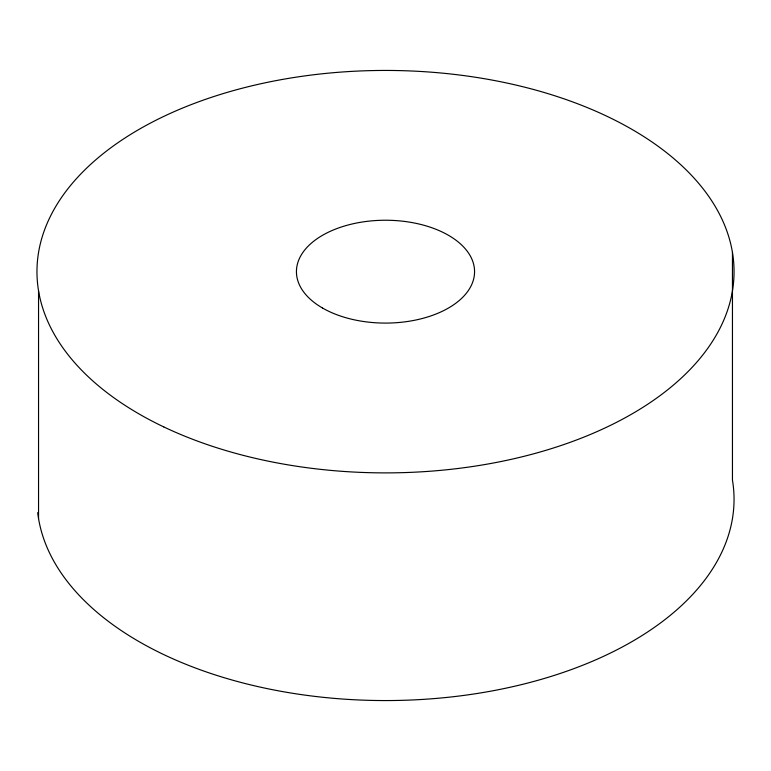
<?xml version="1.0" encoding="UTF-8"?>
<svg xmlns="http://www.w3.org/2000/svg" width="771" height="771" viewBox="0 0 771 771"><rect width="100%" height="100%" fill="white"/><g stroke="black" fill="none" stroke-linecap="round" stroke-linejoin="round"><path stroke-width="1.16" d="M732.45 252.425L732.45 480.102A348.55 201.231 0 0 1 413.69 699.904A348.55 201.231 0 0 1 37.721 512.648M38.55 290.898L38.55 518.575M322.519 308.024A89.07 51.426 0 0 0 471.534 284.971A89.07 51.426 0 0 0 362.447 221.99A89.07 51.426 0 0 0 322.519 308.024M163.731 426.903A348.55 201.231 0 0 0 729.25 304.93A348.55 201.231 0 0 0 263.518 83.162A348.55 201.231 0 0 0 163.731 426.903"/></g></svg>
